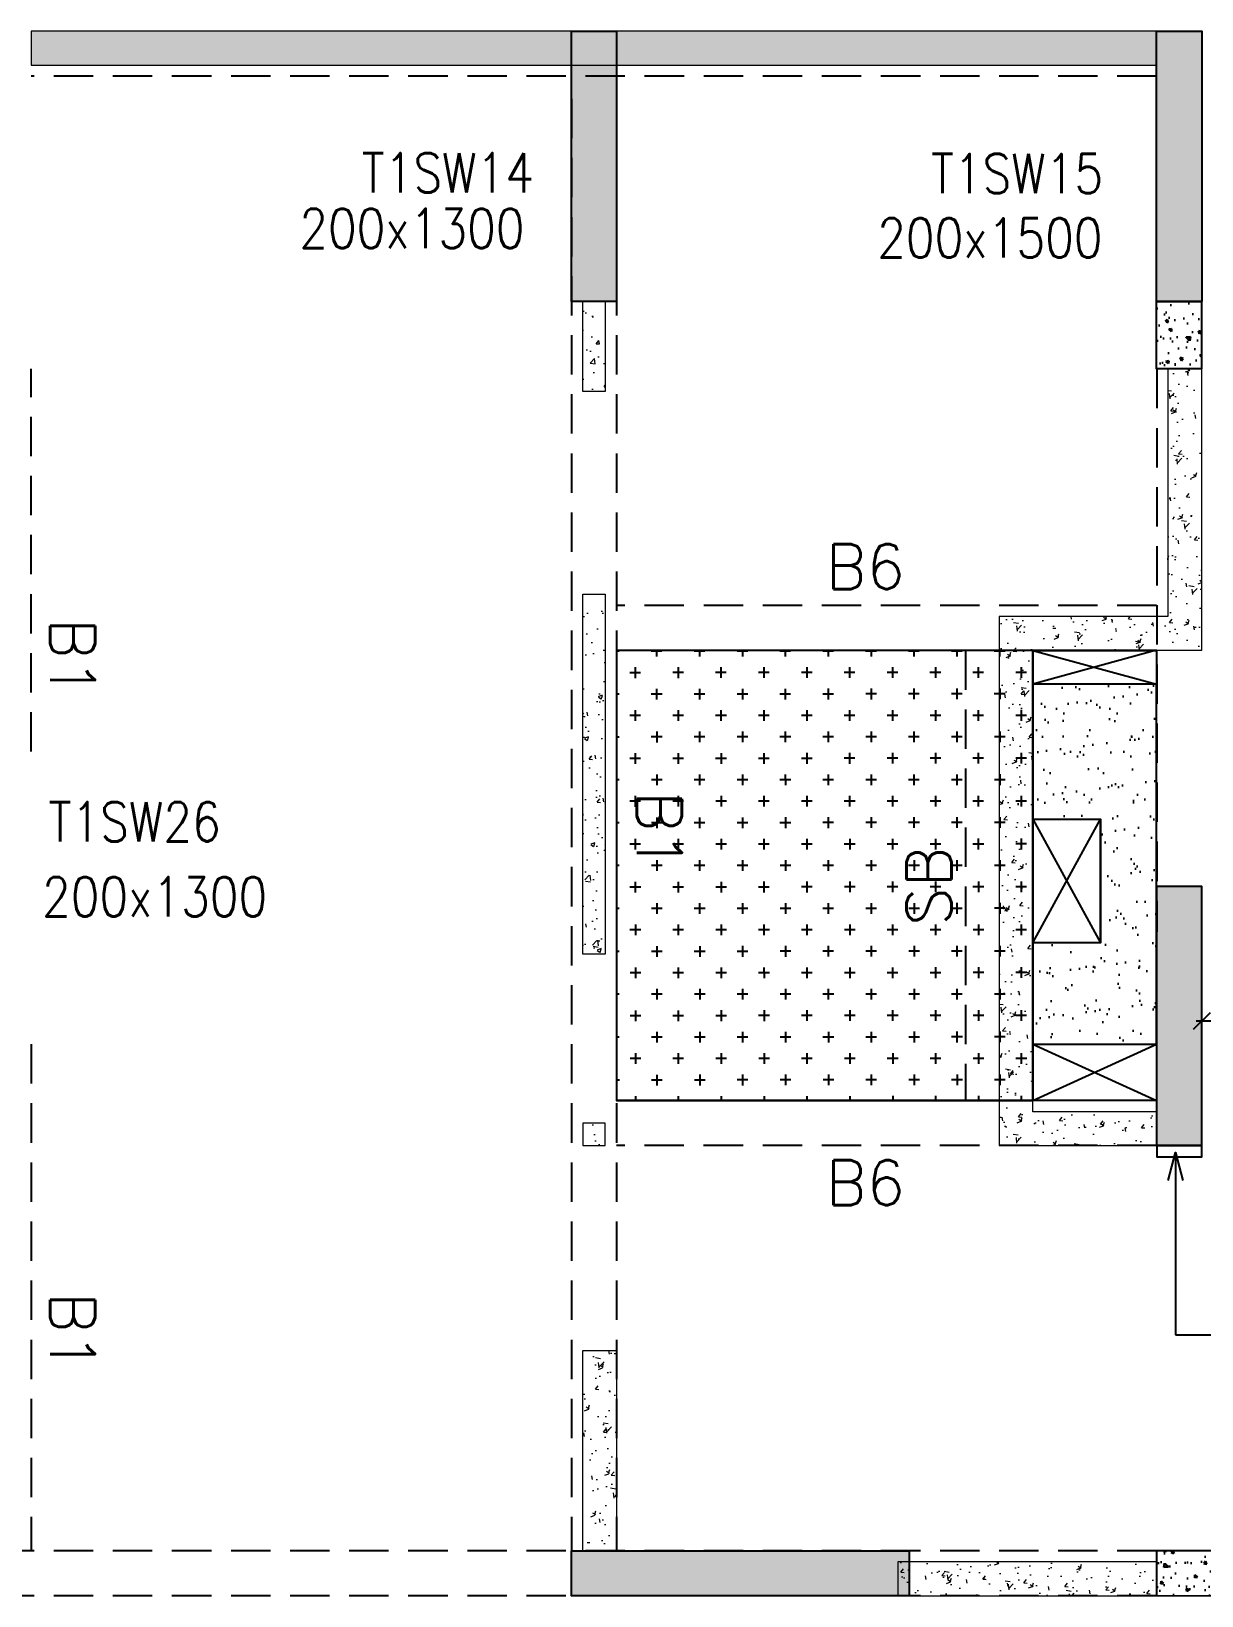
# Model space of a CAD drawing. Header units: millimetres. Extents: x 1078357 to 2594950, y -4969473 to -4636555.
# Drawn here: x 1500999 to 1506200, y -4661008 to -4654058 of the extents above; entities that cross this region are included whole.
import ezdxf

# ---------------------------------------------------------------- set-up
doc = ezdxf.new("R2010")
doc.units = ezdxf.units.MM
doc.header["$PDMODE"] = 35
doc.linetypes.add('CONTINOUS', pattern=[0])
doc.linetypes.add('HIDDEN', pattern=[0.375, 0.25, -0.125])
doc.layers.get('0').update_dxf_attribs({"lineweight": 0})
doc.layers.get('Defpoints').update_dxf_attribs({"lineweight": 0})
for name, color, linetype, lineweight in [('A-_ANOTDIMA_D-', 6, 'Continuous', 13), ('COL. NO.', 30, 'Continuous', 25), ('COL. SIZE', 7, 'Continuous', 25), ('DIM', 9, 'Continuous', 25), ('HATCH', 8, 'Continuous', 30), ('RCC UPSTAND', 43, 'Continuous', 30), ('S-NON STR RCC WALL', 8, 'Continuous', 0)]:
    doc.layers.add(name, color=color, linetype=linetype, lineweight=lineweight)
for name, color, linetype in [('B-200x325', 201, 'HIDDEN'), ('B-200x650', 241, 'HIDDEN'), ('B-300xSLAB THK.', 151, 'Continuous'), ('BK1-200x650', 241, 'HIDDEN'), ('DROP SLAB', 8, 'Continuous'), ('NON STR. RCC WALL', 6, 'Continuous'), ('S-COLUMN_SHEAR WALL', 1, 'Continuous'), ('SLAB FOLD', 8, 'Continuous')]:
    doc.layers.add(name, color=color, linetype=linetype)
doc.styles.add('Roman', font='romans')
doc.styles.add('ROMANS', font='romans.shx', dxfattribs={"width": 0.85})
doc.dimstyles.new('HARESH', dxfattribs={"dimtxt": 150, "dimasz": 75, "dimexe": 0, "dimexo": 0, "dimgap": 25, "dimtad": 1, "dimdec": 0, "dimdsep": 46, "dimtxsty": 'Roman', "dimblk": 'OBLIQUE', "dimcen": 225, "dimdle": 25, "dimclrd": 2, "dimclre": 2, "dimclrt": 7, "dimadec": 8, "dimazin": 1, "dimtfac": 1, "dimtdec": 0, "dimtmove": 0, "dimatfit": 0, "dimfxl": 1, "dimlwd": -1, "dimlwe": -1, "dimarcsym": 0})

# ---------------------------------------------------------------- blocks, each defined once
blk = doc.blocks.new('_Oblique')
at = {"color": 0, "linetype": 'ByBlock', "lineweight": -2}
blk.add_line((-0.5, -0.5), (0.5, 0.5), dxfattribs=at)
blk = doc.blocks.new('*D1365')
at = {"layer": 'Defpoints', "color": 0, "ltscale": 700, "transparency": 16777216}
for p in [(1506199.4, -4658455.2), (1506199.4, -4658857.3, 0), (1506874.1, -4658857.3, 0)]:
    blk.add_point(p, dxfattribs=at)
at = {"layer": 'DIM', "color": 2, "ltscale": 700, "transparency": 16777216}
for p, q in [((1506899.1, -4658455.2), (1506174.4, -4658455.2)), ((1506199.4, -4658857.3), (1506199.4, -4658455.2)), ((1506874.1, -4658857.3), (1506874.1, -4658455.2))]:
    blk.add_line(p, q, dxfattribs=at)
at = {"layer": 'DIM', "color": 2, "ltscale": 700, "transparency": 16777216, "xscale": 75, "yscale": 75, "zscale": 75, "rotation": 180}
blk.add_blockref('_Oblique', (1506199.4, -4658455.2), dxfattribs=at)
at = {"layer": 'DIM', "color": 2, "ltscale": 700, "transparency": 16777216, "xscale": 75, "yscale": 75, "zscale": 75}
blk.add_blockref('_Oblique', (1506874.1, -4658455.2), dxfattribs=at)
at = {"layer": 'DIM', "color": 7, "ltscale": 700, "transparency": 16777216, "insert": (1506536.7, -4658380.2), "char_height": 150, "attachment_point": 5, "style": 'Roman'}
blk.add_mtext('{\\H0.666667x;200x650}', dxfattribs=at)
blk = doc.blocks.new('G$CD63B60BD')
at = {"layer": 'COL. NO.', "linetype": 'Continuous', "style": 'ROMANS', "width": 0.85}
for s, p in [('T1SW14', (32968.3, 15184.3, -270.4)), ('T1SW15', (35497, 15180.5, -320.4)), ('T1SW26', (31576.7, 12300.6, -320.4))]:
    blk.add_text(s, height=175, dxfattribs=at).set_placement(p)
at = {"layer": 'COL. SIZE', "linetype": 'Continuous', "style": 'ROMANS', "width": 0.85}
for s, p in [('200x1300', (32690.7, 14936.9, -320.4)), ('200x1500', (35258.5, 14894.5, -320.4)), ('200x1300', (31547.7, 11967.5, -320.4))]:
    blk.add_text(s, height=175, dxfattribs=at).set_placement(p)

msp = doc.modelspace()

# ---------------------------------------------------------------- hatches: boundary and pattern name
at = {"layer": 'DROP SLAB'}
h = msp.add_hatch(dxfattribs=at)
h.set_pattern_fill('CROSS', color=8, scale=15, angle=0.03079)
h.set_pattern_definition([(180.03079016, (-1794917.36, 9383648.555), (-95.1987999, -95.3011726), [47.625, -142.875]), (270.03079016, (-1794941.19, 9383672.35), (95.3011726, -95.1987999), [47.625, -142.875])])
h.paths.add_polyline_path([(1505449.3, -4656808), (1503599.4, -4656808.2), (1503599.4, -4658808.1), (1505449.3, -4658807.9)])
at = {"layer": 'HATCH'}
h = msp.add_hatch(dxfattribs=at)
h.set_pattern_fill('AR-SAND', color=8, scale=3, angle=179.97015)
h.set_pattern_definition([(37.47015413, (-4623258.33, 23385569.95), (-4.72361136, 146.8264517), [0, -115.824, 0, -129.54, 0, -123.825]), (7.4701541, (-4623258.33, 23385569.95), (134.9689868, 214.9772528), [0, -62.484, 0, -104.394, 0, -40.005]), (327.47015413, (-4623352.06, 23385570), (237.29790347, 0.3075449), [0, -38.1, 0, -137.16, 0, -179.07]), (317.4701541, (-4623352.06, 23385570), (229.1017424, 66.759465), [0, -19.05, 0, -89.916, 0, -102.87])])
h.paths.add_polyline_path([(1505998.6, -4656957.8), (1505448.6, -4656957.8), (1505448.6, -4657557.8), (1505748.6, -4657557.8), (1505748.6, -4658107.8), (1505448.6, -4658107.7), (1505448.6, -4658557.8), (1505998.6, -4658557.8)])
at = {"layer": 'RCC UPSTAND'}
h = msp.add_hatch(dxfattribs=at)
h.set_pattern_fill('AR-CONC', color=8, scale=20, angle=90)
h.set_pattern_definition([(140, (-1702000.73, -7194002.31), (12.550427, 143.4520365), [15, -165]), (85, (-1702000.73, -7194002.31), (-150.438427, -27.7502667), [12, -132]), (190.4514445, (-1701999.69, -7193990.35), (-137.887998, 115.7017693), [12.7480384, -140.2284224]), (136.1842, (-1702040.73, -7194002.31), (33.103856, 213.448266), [22.5, -247.5]), (186.6356355, (-1702037.98, -7193984.52), (-194.82372, 186.932389), [19.122068, -210.342752]), (81.184164, (-1702040.73, -7194002.3), (-194.82372, 186.932389), [18, -198]), (111, (-1702030.73, -7193982.31), (80.523778, 119.3814104), [15, -165]), (56, (-1702030.73, -7193982.31), (-145.030009, 48.6630664), [12, -132]), (161.4514447, (-1702024.02, -7193972.36), (-64.5062306, 168.0444753), [12.748038, -140.2284224]), (127.5, (-1702000.734, -7194002.31), (-66.57877077, 2.43197106), [0, -130.4, 0, -134, 0, -132.5]), (97.5, (-1702000.734, -7194002.31), (-78.8823424, 52.6139075), [0, -76.4, 0, -127.4, 0, -50.5]), (57.5, (-1702000.734, -7194046.91), (4.51097435, 106.7644872), [0, -50, 0, -156, 0, -207]), (47.5, (-1702000.73, -7194066.91), (-20.0209965, 116.6372339), [0, -65, 0, -103.6, 0, -147])])
h.paths.add_polyline_path([(1506199.3, -4655257.8), (1506199.3, -4655557.8), (1505999.4, -4655557.8), (1505999.4, -4655257.8)])
h = msp.add_hatch(dxfattribs=at)
h.set_pattern_fill('AR-CONC', color=8, scale=20, angle=270)
h.set_pattern_definition([(320, (4717920.25, -2124165.21), (-12.550427, -143.4520365), [15, -165]), (265, (4717920.25, -2124165.21), (150.438427, 27.7502667), [12, -132]), (10.4514445, (4717919.2, -2124177.16), (137.887998, -115.7017693), [12.7480384, -140.2284224]), (316.1842, (4717960.25, -2124165.21), (-33.103856, -213.448266), [22.5, -247.5]), (6.6356355, (4717957.49, -2124183), (194.82372, -186.932389), [19.122068, -210.342752]), (261.184164, (4717960.25, -2124165.2), (194.82372, -186.932389), [18, -198]), (291, (4717950.25, -2124185.21), (-80.523778, -119.3814104), [15, -165]), (236, (4717950.25, -2124185.21), (145.030009, -48.6630664), [12, -132]), (341.4514447, (4717943.53, -2124195.16), (64.5062306, -168.0444753), [12.748038, -140.2284224]), (307.5, (4717920.245, -2124165.21), (66.57877077, -2.43197106), [0, -130.4, 0, -134, 0, -132.5]), (277.5, (4717920.245, -2124165.21), (78.8823424, -52.6139075), [0, -76.4, 0, -127.4, 0, -50.5]), (237.5, (4717920.245, -2124120.61), (-4.51097435, -106.7644872), [0, -50, 0, -156, 0, -207]), (227.5, (4717920.245, -2124100.61), (20.0209965, -116.6372339), [0, -65, 0, -103.6, 0, -147])])
h.paths.add_polyline_path([(1507324.4, -4660808.4), (1505999.4, -4660808.1), (1505999.4, -4661007.6), (1507324.4, -4661007.9)])
at = {"layer": 'S-COLUMN_SHEAR WALL', "lineweight": 25}
h = msp.add_hatch(color=1, dxfattribs=at)
h.dxf.hatch_style = 1
h.paths.add_polyline_path([(1503399.4, -4655257.9), (1503599.4, -4655257.9), (1503599.4, -4654057.9), (1503399.4, -4654057.9)])
at = {"layer": 'S-COLUMN_SHEAR WALL', "lineweight": 25, "extrusion": (-1.00316e-06, 2.11765e-11, 1)}
h = msp.add_hatch(color=1, dxfattribs=at)
h.dxf.hatch_style = 1
h.paths.add_polyline_path([(1505999.4, -4654057.9), (1506199.4, -4654057.9), (1506199.4, -4655257.9), (1505999.4, -4655257.9)])
h = msp.add_hatch(color=1, dxfattribs=at)
h.dxf.hatch_style = 1
h.paths.add_polyline_path([(1505999.4, -4659007.9), (1506199.4, -4659007.9), (1506199.4, -4657857.9), (1505999.4, -4657857.9)])
at = {"layer": 'S-COLUMN_SHEAR WALL', "lineweight": 25}
h = msp.add_hatch(color=1, dxfattribs=at)
h.dxf.hatch_style = 1
h.paths.add_polyline_path([(1503399.4, -4660807.9), (1504899.4, -4660807.9), (1504899.4, -4661007.9), (1503399.4, -4661007.9)])
at = {"layer": 'S-NON STR RCC WALL'}
h = msp.add_hatch(dxfattribs=at)
h.set_pattern_fill('AR-CONC', color=256)
h.set_pattern_definition([(50, (-5967120.83, 28073643.48), (182.184669, -15.93908554), [19.05, -209.55]), (355, (-5967120.83, 28073643.48), (-35.2434214, 191.0568452), [15.24, -167.6405842]), (100.4514447, (-5967105.65, 28073642.15), (146.9412471, 175.1177519), [16.1900088, -178.0902446]), (46.1842, (-5967120.83, 28073694.28), (271.0790409, -42.042328), [28.575, -314.325]), (96.6355576, (-5967098.24, 28073690.78), (237.404134, 247.4261246), [24.2850231, -267.1356082]), (351.1841512, (-5967120.83, 28073694.28), (237.404134, 247.4261246), [22.859967, -251.459732]), (21, (-5967095.43, 28073681.58), (151.6143913, -102.2651982), [19.05, -209.55]), (326, (-5967095.43, 28073681.58), (61.8020283, 184.1879661), [15.24, -167.64]), (71.451445, (-5967082.8, 28073673.06), (213.4164193, 81.9227689), [16.1900088, -178.0899376]), (37.5, (-5967120.83, 28073643.48), (3.08860325, 84.55503887), [0, -165.608, 0, -170.18, 0, -168.275]), (7.5, (-5967120.83, 28073643.48), (66.8196625, 100.18057482), [0, -97.028, 0, -161.798, 0, -64.135]), (327.5, (-5967177.47, 28073643.48), (135.59059517, -5.72874399), [0, -63.5, 0, -198.12, 0, -262.89]), (317.5, (-5967202.87, 28073643.48), (148.1291814, 25.42649103), [0, -82.55, 0, -131.572, 0, -186.69])])
h.paths.add_polyline_path([(1505996.7, -4654057.9), (1500999.6, -4654057.9), (1500999.6, -4654207.9), (1505996.7, -4654207.9)])
h = msp.add_hatch(dxfattribs=at)
h.set_pattern_fill('AR-CONC', color=256, angle=180)
h.set_pattern_definition([(50, (1503512.62, -4614655.87), (182.18467, -15.9391), [19.05, -209.55]), (355, (1503512.62, -4614655.87), (-35.2434, 191.05685), [15.24, -167.6406]), (100.45144, (1503527.8, -4614657.2), (146.94125, 175.11775), [16.19, -178.09024]), (46.1842, (1503512.62, -4614605.07), (271.079, -42.0423), [28.575, -314.325]), (96.63556, (1503535.21, -4614608.57), (237.4041, 247.4261), [24.285, -267.1356]), (351.18415, (1503512.62, -4614605.07), (237.4041, 247.4261), [22.86, -251.4597]), (21, (1503538.02, -4614617.77), (151.6144, -102.2652), [19.05, -209.55]), (326, (1503538.02, -4614617.77), (61.802, 184.188), [15.24, -167.64]), (71.45144, (1503550.66, -4614626.29), (213.4164, 81.9228), [16.19, -178.0899]), (37.5, (1503512.624, -4614655.87), (3.0886, 84.55504), [0, -165.608, 0, -170.18, 0, -168.275]), (7.5, (1503512.62, -4614655.87), (66.81966, 100.18057), [0, -97.028, 0, -161.798, 0, -64.135]), (327.5, (1503455.98, -4614655.87), (135.5906, -5.72874), [0, -63.5, 0, -198.12, 0, -262.89]), (317.5, (1503430.58, -4614655.87), (148.12918, 25.4265), [0, -82.55, 0, -131.572, 0, -186.69])])
h.paths.add_polyline_path([(1503449.6, -4655257.9), (1503549.6, -4655257.9), (1503549.6, -4655657.9), (1503449.6, -4655657.9)])
h = msp.add_hatch(dxfattribs=at)
h.set_pattern_fill('AR-CONC', color=256)
h.set_pattern_definition([(50, (-4869896.11, 23389624.3), (182.184669, -15.9390855), [19.05, -209.55]), (355, (-4869896.11, 23389624.3), (-35.2434214, 191.0568452), [15.24, -167.6405842]), (100.4514447, (-4869880.93, 23389622.96), (146.9412471, 175.1177519), [16.1900088, -178.0902446]), (46.1842, (-4869896.11, 23389675.1), (271.0790409, -42.042328), [28.575, -314.325]), (96.6355576, (-4869873.52, 23389671.6), (237.404134, 247.4261246), [24.2850231, -267.1356082]), (351.1841512, (-4869896.1, 23389675.1), (237.404134, 247.4261246), [22.859967, -251.459732]), (21, (-4869870.71, 23389662.4), (151.6143913, -102.2651982), [19.05, -209.55]), (326, (-4869870.71, 23389662.4), (61.8020283, 184.1879661), [15.24, -167.64]), (71.451445, (-4869858.08, 23389653.87), (213.4164193, 81.9227689), [16.1900088, -178.0899376]), (37.5, (-4869896.11, 23389624.29), (3.08860325, 84.55503887), [0, -165.608, 0, -170.18, 0, -168.275]), (7.5, (-4869896.11, 23389624.29), (66.8196625, 100.18057482), [0, -97.028, 0, -161.798, 0, -64.135]), (327.5, (-4869952.754, 23389624.29), (135.59059517, -5.728744), [0, -63.5, 0, -198.12, 0, -262.89]), (317.5, (-4869978.15, 23389624.29), (148.1291814, 25.42649103), [0, -82.55, 0, -131.572, 0, -186.69])])
h.paths.add_polyline_path([(1505299.6, -4656657.9), (1505299.6, -4659007.9), (1505999.6, -4659007.9), (1505999.6, -4658857.9), (1505449.6, -4658857.9), (1505449.6, -4656807.9), (1506199.6, -4656807.9), (1506199.6, -4655557.8), (1506049.6, -4655557.8), (1506049.6, -4656657.9)])
h = msp.add_hatch(dxfattribs=at)
h.set_pattern_fill('AR-CONC', color=256, angle=180)
h.set_pattern_definition([(50, (2600737.34, -9298675.05), (182.184669, -15.9390855), [19.05, -209.55]), (355, (2600737.34, -9298675.05), (-35.2434214, 191.056845), [15.24, -167.640584]), (100.4514447, (2600752.52, -9298676.38), (146.941247, 175.117752), [16.190009, -178.0902446]), (46.1842, (2600737.34, -9298624.25), (271.079041, -42.042328), [28.575, -314.325]), (96.6355576, (2600759.93, -9298627.76), (237.404134, 247.426125), [24.285023, -267.135608]), (351.184151, (2600737.34, -9298624.25), (237.404134, 247.426125), [22.859967, -251.459732]), (21, (2600762.74, -9298636.95), (151.6143913, -102.265198), [19.05, -209.55]), (326, (2600762.74, -9298636.95), (61.802028, 184.187966), [15.24, -167.64]), (71.451445, (2600775.37, -9298645.48), (213.416419, 81.922769), [16.190009, -178.0899376]), (37.5, (2600737.34, -9298675.054), (3.08860325, 84.5550389), [0, -165.608, 0, -170.18, 0, -168.275]), (7.5, (2600737.34, -9298675.05), (66.8196625, 100.1805748), [0, -97.028, 0, -161.798, 0, -64.135]), (327.5, (2600680.7, -9298675.054), (135.5905952, -5.728744), [0, -63.5, 0, -198.12, 0, -262.89]), (317.5, (2600655.3, -9298675.05), (148.1291814, 25.426491), [0, -82.55, 0, -131.572, 0, -186.69])])
h.paths.add_polyline_path([(1503449.6, -4656557.9), (1503549.6, -4656557.9), (1503549.6, -4658157.9), (1503449.6, -4658157.9)])
h = msp.add_hatch(dxfattribs=at)
h.set_pattern_fill('AR-CONC', color=256, angle=180)
h.set_pattern_definition([(50, (2600724.13, -9300039.72), (182.184669, -15.9390855), [19.05, -209.55]), (355, (2600724.13, -9300039.72), (-35.2434214, 191.056845), [15.24, -167.640584]), (100.4514447, (2600739.3, -9300041.05), (146.941247, 175.117752), [16.190009, -178.0902446]), (46.1842, (2600724.13, -9299988.92), (271.079041, -42.042328), [28.575, -314.325]), (96.6355576, (2600746.72, -9299992.42), (237.404134, 247.426125), [24.285023, -267.135608]), (351.184151, (2600724.13, -9299988.92), (237.404134, 247.426125), [22.859967, -251.459732]), (21, (2600749.53, -9300001.62), (151.6143913, -102.265198), [19.05, -209.55]), (326, (2600749.53, -9300001.62), (61.802028, 184.187966), [15.24, -167.64]), (71.451445, (2600762.16, -9300010.14), (213.416419, 81.922769), [16.190009, -178.0899376]), (37.5, (2600724.126, -9300039.72), (3.08860325, 84.5550389), [0, -165.608, 0, -170.18, 0, -168.275]), (7.5, (2600724.13, -9300039.72), (66.8196625, 100.1805748), [0, -97.028, 0, -161.798, 0, -64.135]), (327.5, (2600667.484, -9300039.72), (135.5905952, -5.728744), [0, -63.5, 0, -198.12, 0, -262.89]), (317.5, (2600642.08, -9300039.72), (148.1291814, 25.426491), [0, -82.55, 0, -131.572, 0, -186.69])])
h.paths.add_polyline_path([(1503449.6, -4659007.9), (1503549.6, -4659007.9), (1503549.6, -4658907.9), (1503449.6, -4658907.9)])
h = msp.add_hatch(dxfattribs=at)
h.set_pattern_fill('AR-CONC', color=256, angle=180)
h.set_pattern_definition([(50, (-5948085.57, 28073643.47), (182.184669, -15.93908554), [19.05, -209.55]), (355, (-5948085.57, 28073643.47), (-35.2434214, 191.0568452), [15.24, -167.6405842]), (100.4514447, (-5948070.4, 28073642.14), (146.9412471, 175.1177519), [16.1900088, -178.0902446]), (46.1842, (-5948085.57, 28073694.27), (271.0790409, -42.042328), [28.575, -314.325]), (96.6355576, (-5948062.98, 28073690.77), (237.404134, 247.4261246), [24.2850231, -267.1356082]), (351.1841512, (-5948085.57, 28073694.27), (237.404134, 247.4261246), [22.859967, -251.459732]), (21, (-5948060.17, 28073681.57), (151.6143913, -102.2651982), [19.05, -209.55]), (326, (-5948060.17, 28073681.57), (61.8020283, 184.1879661), [15.24, -167.64]), (71.451445, (-5948047.54, 28073673.05), (213.4164193, 81.9227689), [16.1900088, -178.0899376]), (37.5, (-5948085.573, 28073643.47), (3.08860325, 84.55503887), [0, -165.608, 0, -170.18, 0, -168.275]), (7.5, (-5948085.57, 28073643.47), (66.8196625, 100.18057482), [0, -97.028, 0, -161.798, 0, -64.135]), (327.5, (-5948142.215, 28073643.47), (135.59059517, -5.72874399), [0, -63.5, 0, -198.12, 0, -262.89]), (317.5, (-5948167.62, 28073643.47), (148.1291814, 25.42649103), [0, -82.55, 0, -131.572, 0, -186.69])])
h.paths.add_polyline_path([(1503449.6, -4659917.9), (1503599.6, -4659917.9), (1503599.6, -4660807.8), (1503449.6, -4660807.8)])
h = msp.add_hatch(dxfattribs=at)
h.set_pattern_fill('AR-CONC', color=256)
h.set_pattern_definition([(50, (-4869896.11, 23389624.3), (182.184669, -15.9390855), [19.05, -209.55]), (355, (-4869896.11, 23389624.3), (-35.2434214, 191.0568452), [15.24, -167.6405842]), (100.4514447, (-4869880.93, 23389622.96), (146.9412471, 175.1177519), [16.1900088, -178.0902446]), (46.1842, (-4869896.11, 23389675.1), (271.0790409, -42.042328), [28.575, -314.325]), (96.6355576, (-4869873.52, 23389671.6), (237.404134, 247.4261246), [24.2850231, -267.1356082]), (351.1841512, (-4869896.1, 23389675.1), (237.404134, 247.4261246), [22.859967, -251.459732]), (21, (-4869870.71, 23389662.4), (151.6143913, -102.2651982), [19.05, -209.55]), (326, (-4869870.71, 23389662.4), (61.8020283, 184.1879661), [15.24, -167.64]), (71.451445, (-4869858.08, 23389653.87), (213.4164193, 81.9227689), [16.1900088, -178.0899376]), (37.5, (-4869896.11, 23389624.29), (3.08860325, 84.55503887), [0, -165.608, 0, -170.18, 0, -168.275]), (7.5, (-4869896.11, 23389624.29), (66.8196625, 100.18057482), [0, -97.028, 0, -161.798, 0, -64.135]), (327.5, (-4869952.754, 23389624.29), (135.59059517, -5.728744), [0, -63.5, 0, -198.12, 0, -262.89]), (317.5, (-4869978.15, 23389624.29), (148.1291814, 25.42649103), [0, -82.55, 0, -131.572, 0, -186.69])])
h.paths.add_polyline_path([(1505999.6, -4660857.9), (1504849.6, -4660857.9), (1504849.6, -4661007.9), (1505999.6, -4661007.9)])

# ---------------------------------------------------------------- linework, layer by layer
at = {"layer": 'B-200x325', "ltscale": 700}
for p, q in [((1505999.4, -4656608.2, 0), (1503599.4, -4656608.2, 0)), ((1505999.2, -4659008, 0), (1503599.4, -4659008, 0))]:
    msp.add_line(p, q, dxfattribs=at)
at = {"layer": 'B-200x325', "linetype": 'Continuous', "ltscale": 700}
for p, q in [((1505999.4, -4656808.2, 0), (1503599.4, -4656808.2, 0)), ((1505999.2, -4658808, 0), (1503599.4, -4658808, 0))]:
    msp.add_line(p, q, dxfattribs=at)
at = {"layer": 'B-200x650', "linetype": 'HIDDEN', "ltscale": 700}
for p, q in [((1505999.6, -4654257.9, 0), (1500999.6, -4654257.9, 0)), ((1503399.6, -4654357.9, 0), (1503399.6, -4660807.8, 0)), ((1503599.6, -4654357.9, 0), (1503599.6, -4660807.8, 0)), ((1500999.6, -4657257.8, 0), (1500999.6, -4655557.8, 0)), ((1505999.6, -4655557.8, 0), (1505999.6, -4658057.9, 0)), ((1500999.6, -4658557.9, 0), (1500999.6, -4660807.8, 0)), ((1505999.6, -4660807.8, 0), (1495143, -4660807.8, 0)), ((1505999.6, -4661007.8, 0), (1495143, -4661007.8, 0))]:
    msp.add_line(p, q, dxfattribs=at)
at = {"layer": 'B-300xSLAB THK.', "linetype": 'HIDDEN', "ltscale": 700}
msp.add_line((1505149.4, -4656807.9), (1505149.4, -4658807.6, 0), dxfattribs=at)
at = {"layer": 'B-300xSLAB THK.', "linetype": 'ByBlock', "ltscale": 700}
msp.add_line((1505449.4, -4656807.9), (1505449.4, -4658807.6, 0), dxfattribs=at)
at = {"layer": 'BK1-200x650', "linetype": 'Continuous', "ltscale": 700, "elevation": 0}
msp.add_lwpolyline([(1506199.6, -4659007.9), (1505999.6, -4659007.9), (1505999.6, -4659058.1), (1506199.6, -4659058.1)], close=True, dxfattribs=at)
at = {"layer": 'DROP SLAB', "color": 3, "linetype": 'CONTINOUS', "ltscale": 500}
for p, q in [((1505998.9, -4656807.9, 0), (1505448.9, -4656957.9, 0)), ((1505449.8, -4656808.1, 0), (1505998.9, -4656957.9, 0)), ((1505449.2, -4657557.8, 0), (1505749.3, -4658107.8, 0)), ((1505449.2, -4658107.8, 0), (1505749.3, -4657557.8, 0)), ((1505449.4, -4658557.9), (1505999.2, -4658807.9, 0)), ((1505449.4, -4658807.9, 0), (1505999.4, -4658557.9))]:
    msp.add_line(p, q, dxfattribs=at)
at = {"layer": 'DROP SLAB', "color": 3, "linetype": 'CONTINOUS', "ltscale": 500, "elevation": 0}
for points in [[(1505449.3, -4656808), (1503599.4, -4656808.2), (1503599.4, -4658808.1), (1505449.3, -4658807.9)], [(1505448.9, -4656808.1), (1505998.9, -4656808.1), (1505998.9, -4656957.9), (1505448.9, -4656957.9)], [(1505449.3, -4657557.8), (1505749.3, -4657557.8), (1505749.3, -4658107.8), (1505449.3, -4658107.8)], [(1505449.4, -4658557.9), (1505999.2, -4658557.9), (1505999.2, -4658807.9), (1505449.4, -4658807.9)]]:
    msp.add_lwpolyline(points, close=True, dxfattribs=at)
at = {"layer": 'NON STR. RCC WALL', "elevation": 0}
for points in [[(1506199.3, -4655257.8), (1506199.3, -4655557.8), (1505999.4, -4655557.8), (1505999.4, -4655257.8)], [(1507324.4, -4660808.4), (1505999.4, -4660808.1), (1505999.4, -4661007.6), (1507324.4, -4661007.9)]]:
    msp.add_lwpolyline(points, close=True, dxfattribs=at)
at = {"layer": 'S-COLUMN_SHEAR WALL', "color": 1, "lineweight": 25, "elevation": 0}
for points in [[(1503399.4, -4654057.9), (1503599.4, -4654057.9), (1503599.4, -4655258), (1503399.4, -4655258)], [(1503399.4, -4660807.9), (1504899.4, -4660807.9), (1504899.4, -4661007.9), (1503399.4, -4661007.9)]]:
    msp.add_lwpolyline(points, close=True, dxfattribs=at)
at = {"layer": 'S-COLUMN_SHEAR WALL', "color": 1, "lineweight": 25, "extrusion": (-1.00316e-06, 2.11765e-11, 1), "elevation": -1.5}
for points in [[(1505999.4, -4654057.9), (1506199.4, -4654057.9), (1506199.4, -4655257.8), (1505999.4, -4655257.8)], [(1505999.4, -4659007.9), (1506199.4, -4659007.9), (1506199.4, -4657857.9), (1505999.4, -4657857.9)]]:
    msp.add_lwpolyline(points, close=True, dxfattribs=at)
at = {"layer": 'S-NON STR RCC WALL', "elevation": 0}
for points in [[(1505996.7, -4654057.9), (1500999.6, -4654057.9), (1500999.6, -4654207.9), (1505996.7, -4654207.9)], [(1503449.6, -4655257.9), (1503549.6, -4655257.9), (1503549.6, -4655657.9), (1503449.6, -4655657.9)], [(1505299.6, -4656657.9), (1505299.6, -4659007.9), (1505999.6, -4659007.9), (1505999.6, -4658857.9), (1505449.6, -4658857.9), (1505449.6, -4656807.9), (1506199.6, -4656807.9), (1506199.6, -4655557.8), (1506049.6, -4655557.8), (1506049.6, -4656657.9)]]:
    msp.add_lwpolyline(points, close=True, dxfattribs=at)
at = {"layer": 'S-NON STR RCC WALL', "ltscale": 700, "elevation": 0}
for points in [[(1503449.6, -4656557.9), (1503549.6, -4656557.9), (1503549.6, -4658157.9), (1503449.6, -4658157.9)], [(1503449.6, -4659007.9), (1503549.6, -4659007.9), (1503549.6, -4658907.9), (1503449.6, -4658907.9)], [(1503449.6, -4659917.9), (1503599.6, -4659917.9), (1503599.6, -4660807.8), (1503449.6, -4660807.8)], [(1505999.6, -4660857.9), (1504849.6, -4660857.9), (1504849.6, -4661007.9), (1505999.6, -4661007.9)]]:
    msp.add_lwpolyline(points, close=True, dxfattribs=at)
at = {"layer": 'SLAB FOLD', "color": 8, "ltscale": 1000, "elevation": 0}
msp.add_lwpolyline([(1505998.6, -4656957.8), (1505448.6, -4656957.8), (1505448.6, -4657557.8), (1505748.6, -4657557.8), (1505748.6, -4658107.8), (1505448.6, -4658107.7), (1505448.6, -4658557.8), (1505998.6, -4658557.8), (1505998.6, -4656957.8)], dxfattribs=at)

# ---------------------------------------------------------------- block references
at = {"layer": 'A-_ANOTDIMA_D-', "color": 2, "ltscale": 700}
msp.add_blockref('G$CD63B60BD', (1469499.4, -4669957.9, 0), dxfattribs=at)

# ---------------------------------------------------------------- texts
at = {"layer": 'B-200x325', "linetype": 'Continuous', "ltscale": 700, "style": 'ROMANS'}
for p in [(1504529.8, -4656536.1, -2.7), (1504529.8, -4659273.3, -2.7)]:
    msp.add_text('B6', height=200, rotation=0.00055, dxfattribs=at).set_placement(p)
at = {"layer": 'B-200x650', "linetype": 'HIDDEN', "ltscale": 500, "style": 'ROMANS'}
for p in [(1501082.8, -4656665.5, -2.7), (1503690, -4657432.8, -2.7), (1501082.8, -4659659.8, -2.7)]:
    msp.add_text('B1', height=200, rotation=269.99906, dxfattribs=at).set_placement(p)
at = {"layer": 'B-300xSLAB THK.', "linetype": 'Continuous', "ltscale": 700, "style": 'ROMANS'}
msp.add_text('SB', height=200, rotation=90.00094, dxfattribs=at).set_placement((1505088, -4658032.5, -2.7))

# ---------------------------------------------------------------- dimensions: what is measured, and where the dimension line sits
at = {"layer": 'DIM', "ltscale": 700}
dim = msp.add_linear_dim(base=(1506199.4, -4658455.2, 0), p1=(1506874.1, -4658857.3, 0), p2=(1506199.4, -4658857.3, 0), text='{\\H0.666667x;200x650}', dimstyle='HARESH', override={"dimtxsty": 'Roman', "dimtmove": 1}, dxfattribs=at)
dim.commit()
dim.dimension.update_dxf_attribs({"geometry": '*D1365', "text_midpoint": (1506536.7, -4658380.2, 0)})

# ---------------------------------------------------------------- leaders
at = {"layer": 'BK1-200x650', "linetype": 'Continuous', "ltscale": 700}
msp.add_leader([(1506083.1, -4659038.2, 0), (1506083.1, -4659849.6, 0), (1506342, -4659849.6, 0)], dimstyle='HARESH', override={"dimasz": 125, "dimgap": 25, "dimtad": 0, "dimldrblk": 'Open30'}, dxfattribs=at)

doc.saveas('drawing.dxf')
